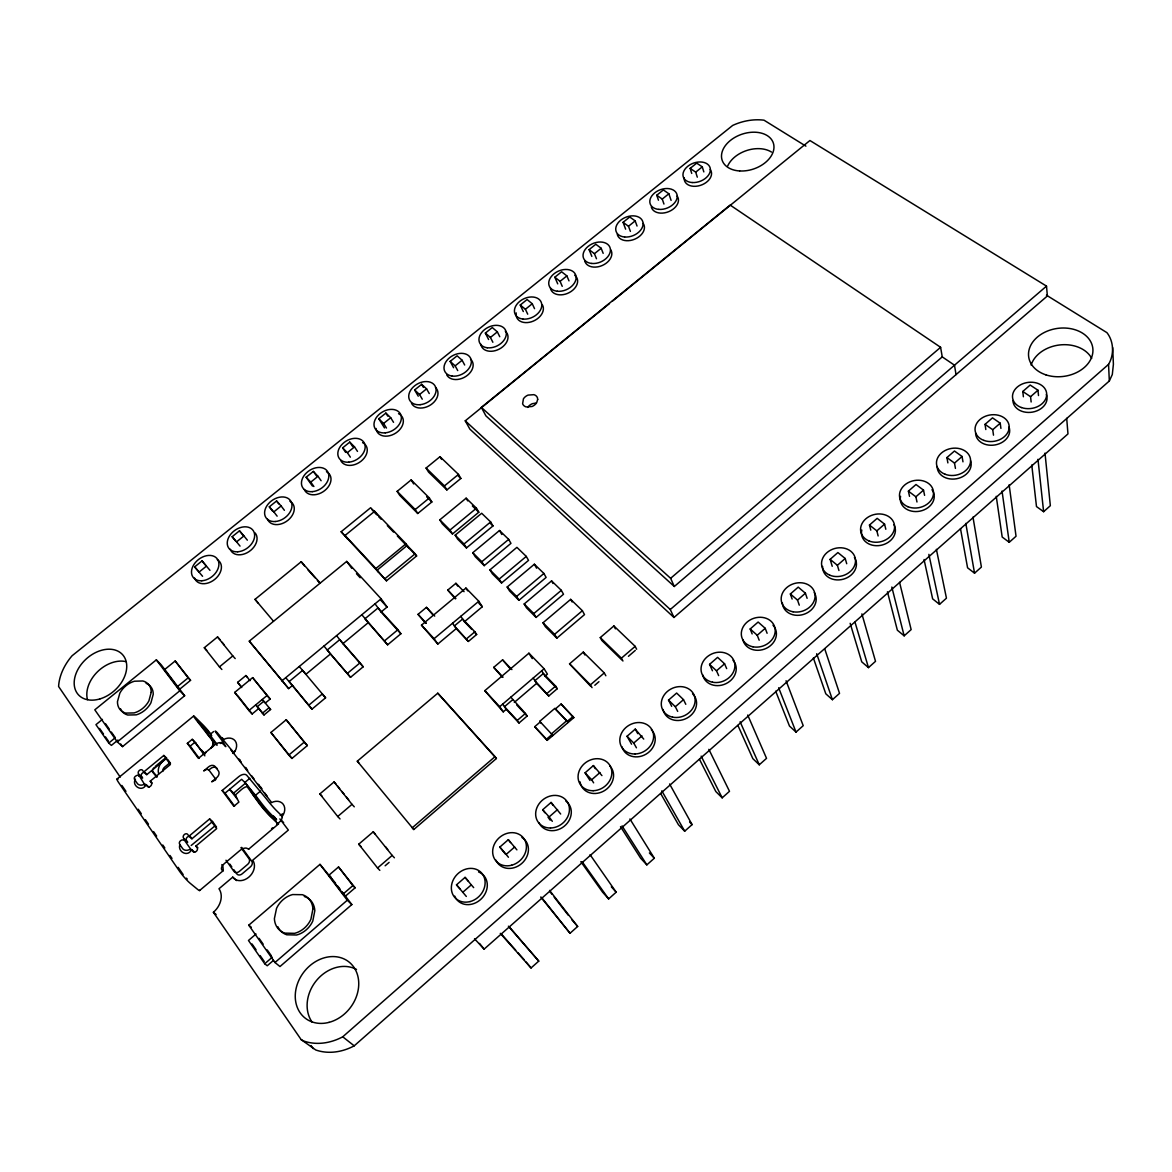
<?xml version="1.0" encoding="UTF-8"?>
<svg xmlns="http://www.w3.org/2000/svg" width="1172" height="1172" viewBox="0 0 1172 1172"><rect width="100%" height="100%" fill="white"/><g stroke="black" fill="none" stroke-linecap="round" stroke-linejoin="round"><path stroke-width="1.5" d="M1046.42 295.168L1106.939 332.658C1113.913 341.55 1114.25 354.735 1108.551 364.375L342.737 1036.81A56.285 46.265 -52.7 0 1 303.841 1041.073L301.175 1039.652L213.392 912.27A18.225 14.137 -49.1 0 0 218.988 888.757L232.73 877.139A13.156 10.299 -47.5 0 0 248.816 877.154A13.156 10.299 -47.5 0 0 252.713 860.219L288.356 830.069L279.874 818.891M179.946 844.499C177.162 851.458 187.769 857.772 191.637 849.627L194.611 852.191M301.175 1039.652L315.781 1049.995A55.523 45.869 -53.2 0 0 354.208 1045.834L1109.327 380.988L1112.301 374.542L1113.4 364.287L1112.682 347.571M135.469 779.131C131.161 785.489 142.295 792.961 146.075 784.595L149.093 787.247M500.283 933.337L531.048 967.969L538.754 961.113L509.41 927.037M540.732 897.019L570.032 933.264L577.664 926.466L549.565 890.383M580.829 861.654L602.569 892.141L608.634 898.909L616.179 892.185L590.058 854.666M620.515 826.656L640.688 858.27L646.841 864.877L654.328 858.226L629.921 818.979M660.686 793.561L678.442 824.736L684.697 831.197L692.095 824.605L669.593 783.98M699.494 759.324L715.814 791.525L722.172 797.839L729.497 791.305L708.855 749.348M737.906 725.424L752.834 758.636L759.266 764.803L766.532 758.343L747.721 715.052M775.688 691.216L789.489 726.054L796.022 732.09L803.216 725.688L786.06 680.756M813.368 657.961L825.791 693.795L832.413 699.699L839.533 693.355L824.736 648.863M850.154 623.299L861.742 661.843L868.467 667.615L875.513 661.33L861.889 613.879M887.438 591.801L897.356 630.199L904.154 635.839L911.142 629.613L899.569 582.337M924.049 559.513L932.634 598.848L939.519 604.356L946.449 598.189L936.399 549.36M960.498 528.66L967.574 567.805L974.547 573.181L981.404 567.072L972.98 517.101M996.244 496.327L1002.192 537.04L1009.239 542.299L1016.036 536.249L1009.136 484.754M1031.77 464.991L1036.487 506.568L1043.622 511.695L1050.346 505.703L1044.999 453.11M474.557 938.816L484.124 949.13L1067.97 433.918L1066.696 418.331M466.324 896.448L456.494 884.845L465.064 877.374L468.478 881.3M505.528 854.227L499.829 847.078L508.311 839.694L516.896 849.861M544.819 812.709L542.695 809.735L551.074 802.439L560.67 814.013M590.014 780.479L585.092 772.802L593.384 765.58L601.925 775.6M631.576 744.205L627.035 736.265L635.239 729.116L643.736 739.078M671.688 706.335L668.523 700.109L676.64 693.048L683.496 699.64L685.796 704.313M712.459 670.765L709.573 664.348L717.601 657.36L724.574 663.792L726.669 668.611M752.146 633.92L750.183 628.968L758.123 622.054L765.213 628.309L767.103 633.276M792.126 599.053L790.368 593.97L798.22 587.128L805.413 593.222L807.112 598.321M832.223 566.296L830.128 559.337L837.892 552.554L845.202 558.502L846.711 563.732M870.781 530.14L869.463 525.056L877.154 518.346L884.567 524.133L885.812 529.246M909.531 496.342L908.388 491.141L916.006 484.505L923.521 490.13L924.591 495.36M947.884 462.896L946.917 457.578L954.462 451.015L962.066 456.494L962.974 461.841M985.813 429.538L985.051 424.352L992.508 417.862L1000.214 423.195L1000.917 428.395M1023.39 396.766L1022.79 391.477L1030.173 385.046L1037.967 390.232L1038.509 395.55M462.691 892.361L471.291 884.86L465.064 877.374M508.428 857.259L506.158 854.417L514.655 847.004M552.32 821.323L549.155 816.899L557.564 809.559M593.633 782.837L591.684 779.776L599.991 772.524M636.44 747.809L633.744 743.063L641.978 735.884M677.694 711.389L675.35 706.745L683.496 699.64M718.656 675.614L716.517 670.809L724.574 663.792M759.178 640.205L757.244 635.268L765.213 628.309M799.275 605.177L797.531 600.093L805.413 593.222M838.947 570.515L837.394 565.3L845.202 558.502M878.136 535.956L876.846 530.872L884.567 524.133M916.987 501.997L915.874 496.796L923.521 490.13M955.444 468.404L954.506 463.087L962.066 456.494M993.504 435.164L992.728 429.714L1000.214 423.195M1031.14 401.981L1030.569 396.693L1037.967 390.232M342.136 891.833L351.834 904.579L279.976 966.548L274.981 962.505L248.772 925.177L319.985 864.365L335.558 883.205M540.922 723.124L539.75 721.322L554.883 708.313L566.765 720.677L551.543 733.804L552.715 735.606M573.123 716.488L567.189 721.366L555.308 709.001L561.08 704.035L573.826 717.63L547.207 740.352L546.474 739.224L551.983 734.478L539.75 721.322M495.038 756.643L412.251 827.784L413.789 829.527L496.401 758.518L495.038 756.643L437.771 693.194L357.299 761.185L413.789 829.527M1046.508 286.115L1047.372 295.974L673.973 617.483L670.281 609.513L1046.508 286.115L809.925 140.523L612.223 301.307M547.207 740.352L534.71 726.713L540.189 721.996M343.147 893.972L352.875 885.607L355.116 887.805L345.418 896.155L343.147 893.972L328.878 875.235L338.532 866.972L355.116 887.805M256.023 934.011L248.479 940.471L264.711 963.75L272.329 957.187M375.465 834.23L373.223 831.812L358.749 844.192L377.56 867.998L392.18 855.428L394.407 857.801M592.036 687.642L590.424 684.844L604.269 672.933L583.275 652.115L569.548 663.85L590.82 686.411M622.947 661.037L621.424 658.166L635.165 646.358L613.879 625.936L600.269 637.583L601.837 640.469L621.702 659.821M273.559 960.308L267.231 965.757L264.711 963.75M385.134 865.786L389.104 862.372M594.805 685.268L598.936 681.694M628.426 656.32L635.268 650.416M274.981 962.505L347.293 900.228L351.834 904.579M547.104 693.355L555.601 686.074L543.369 673.504L534.915 680.712L548.76 695.992L557.227 688.74L555.601 686.074M525.422 713.44L527.151 716.033L519.02 723.007L517.277 720.428L525.422 713.44L510.831 697.179M674.31 586.498L942.244 356.874L940.603 347.308L730.141 205.071L481.355 407.387L485.911 415.87L674.31 586.498L670.618 578.309L481.355 407.387M503.242 711.858L499.697 706.672L544.116 668.758L528.924 653.2L484.812 690.689L503.242 711.858L506.245 709.309L502.715 704.094M512.574 699.801L504.487 706.701L517.277 720.428M514.318 702.409L536.6 683.379L533.231 678.046M557.227 688.74L545.009 676.185L547.412 674.134L544.116 668.758M670.618 578.309L940.603 347.308M556.832 638.154L554.59 634.316L582.381 610.7L570.661 599.361L543.017 622.772L545.288 626.624L556.832 638.154L584.506 614.611L582.381 610.7M502.451 677.343L493.734 667.351L502.583 659.865L511.9 669.593M336.335 784.464L334.035 781.958L319.868 793.927L337.712 816.503L352.01 804.358L354.281 806.819M276.607 824.502L279.229 822.29A6.475 3.677 -37.4 0 0 281.514 815.566L276.651 810.79A11.544 0.791 49.9 0 1 266.073 798.498L246.618 775.146A6.505 3.853 -36.7 0 0 238.854 776.582L222.167 790.499L233.843 806.307L238.898 802.073L235.308 795.041L241.535 789.489A6.549 1.934 -41.2 0 1 247.424 787.071L259.217 803.596A11.735 0.864 49.9 0 0 269.985 816.078L276.739 822.612A11.647 0.85 49.9 0 0 278.54 823.755L277.295 822.993M248.669 849.173L278.423 823.975M536.087 617.439L533.802 613.586L561.315 590.322L551.572 580.887L524.177 603.99L526.492 607.858L536.087 617.439L563.498 594.248L561.315 590.322M468.39 641.45L476.652 634.492L474.865 631.796L462.632 619.021L454.399 625.921L468.39 641.45L456.216 628.617L452.582 623.211M518.932 600.313L546.123 577.43L543.911 573.474L534.359 564.23L507.183 587.025L509.527 590.922L518.932 600.313L516.603 596.431L507.183 587.025M199.592 890.544L223.163 870.708M274.38 816.811L276.577 819.726L271.684 814.965A11.544 0.835 49.9 0 1 261.092 802.688L255.511 795.305L260.477 791.144M191.637 849.627L192.867 851.414A2.798 2.154 -47.2 0 0 196.251 851.385A2.798 2.154 -47.2 0 0 197.145 847.825L195.9 846.052L216.644 828.648L209.627 818.92L188.97 836.207L187.74 834.464A2.784 2.124 -46.7 0 0 184.385 834.493A2.784 2.124 -46.7 0 0 183.491 838.009L187.696 842.331L186.48 840.588A2.769 2.11 -46.8 0 1 187.359 837.072A2.769 2.11 -46.8 0 1 190.699 837.042L191.93 838.786L212.528 821.543L216.527 827.095M471.759 629.393L464.434 621.731L482.293 606.744L478.806 601.251L465.914 588.066L421.481 625.145L437.83 644.043L456.216 628.617M516.603 596.431L543.911 573.474M466.588 638.769L474.865 631.796M249.826 778.311L244.86 782.457L255.511 795.305M236.993 798.703L229.668 789.298L233.638 793.092L245.549 783.13L257.313 798.718L253.43 794.924M184.722 839.767L181.777 840.016A4.424 3.238 -5.3 0 0 179.785 844.455L182.729 848.704A4.439 3.252 -5.2 0 0 188.677 849.905L190.655 849.099L183.755 839.225M288.781 755.076L304.222 742.154L307.342 745.568L291.96 758.445L288.781 755.076L270.922 732.485L286.202 719.755L307.342 745.568M501.557 582.967L499.199 579.071L526.272 556.407L516.911 547.353L489.955 569.856L492.343 573.782L501.557 582.967L528.528 560.377L526.272 556.407M437.83 644.043L434.094 638.696L478.806 601.251M214.71 826.099L191.183 845.481M308.661 705.31L322.3 693.956L325.582 697.809L312.001 709.133L308.661 705.31L289.118 681.577L302.596 670.413L325.582 697.809M425.788 623.343L418.023 614.362L426.462 607.345L434.724 616.106M347.366 673.402L360.024 662.854L339.763 639.648L327.237 650.02L350.545 677.328L363.159 666.809L360.024 662.854M455.366 598.833L447.763 590.073L455.908 583.304L464.068 591.684M484.212 565.651L481.809 561.725L508.663 539.369L499.506 530.506L472.77 552.715L475.187 556.641L484.212 565.651L510.963 543.354L508.663 539.369M387.639 644.805L400.883 633.759L397.923 629.701L378.058 607.946L364.888 618.845L387.639 644.805L361.811 614.758M222.167 790.499L225.009 793.195L241.637 779.307L245.549 783.13M215.209 780.347A4.336 2.578 -36 0 0 211.722 781.841L216.717 777.681A5.406 4.117 -44.2 0 0 218.402 770.912L215.252 766.678A5.406 4.102 -44.1 0 0 208.66 766.81L203.694 770.942A4.322 2.593 -35.8 0 1 208.909 770.004L210.564 768.627A5.391 4.102 -44.1 0 1 217.142 768.495M384.621 640.776L397.923 629.701M270.205 699.025L252.625 677.636L234.664 692.432L248.918 710.525L267.026 695.538L270.205 699.025L265.399 702.995L262.206 699.523M248.918 710.525L252.156 713.968L258.851 708.43L264.022 714.949L270.6 709.5L263.803 701.266L257.239 706.701L264.022 714.949M220.336 743.502L222.768 741.495L217.509 734.58A11.163 0.733 49.7 0 1 217.289 732.705L232.51 751.164A6.241 3.78 -36.5 0 1 233.169 753.493M400.883 633.759L381.061 612.033L387.082 607.052L381.105 598.804L346.692 561.403L249.284 641.157L288.664 688.609L292.487 685.43L312.001 709.133M350.545 677.328L330.445 653.976L305.921 674.296L299.256 666.487M336.569 635.634L342.913 643.648L367.949 622.903M466.456 547.939L464.024 543.998L490.643 521.936L481.677 513.263L455.175 535.179L457.637 539.12L466.456 547.939L492.973 525.935L490.643 521.936M262.411 713.221L269.003 707.756L270.6 709.5M155.187 766.473L164.651 758.665M146.749 774.663L166.761 758.152L163.831 755.442L143.746 771.982L142.603 770.356A2.681 1.978 -44.9 0 0 139.395 770.414A2.681 1.978 -44.9 0 0 138.472 773.754L142.632 778.047L141.49 776.421A2.666 1.978 -44.9 0 1 142.398 773.095A2.666 1.978 -44.9 0 1 145.606 773.037L146.749 774.663L143.746 771.982M384.973 578.675L415.152 553.77L407.153 545.478L377.091 570.222L386.482 580.814L416.617 555.953L415.152 553.77M187.33 743.37L192.237 739.327L195.094 742.096L190.201 746.125L187.33 743.37L198.42 758.387L214.872 744.762A6.402 3.897 -36.2 0 1 222.577 743.458L225.815 746.681L222.768 741.495M452.465 533.978L450.004 530.022L476.447 508.194L466.119 498.188L439.808 519.841L442.298 523.811L452.465 533.978L478.806 512.208L476.447 508.194M169.911 762.796L164.593 767.191A4.161 3.106 -44.5 0 0 162.805 771.44M146.075 784.595L147.233 786.251A2.696 2.007 -45.2 0 0 150.47 786.192A2.696 2.007 -45.2 0 0 151.378 782.823L150.221 781.182L170.38 764.525L163.831 755.442M210.814 733.848L213.612 731.548M281.851 680.888L381.105 598.804M117.112 778.941L193.702 715.96M241.725 687.554L237.608 682.368L245.9 675.541L247.512 677.299M378.615 572.361L375.89 568.537L406.01 543.764L374.644 511.314L345.022 535.472L347.776 539.325M138.692 776.142L139.629 775.381M219.955 639.59L217.538 636.938L204.309 647.72L219.442 666.868L232.803 655.924L235.206 658.576M122.533 746.623L184.649 695.743L161.238 664.846L156.33 659.865L94.8 709.822L117.303 741.92L122.533 746.623L120.687 744M417.759 513.497L415.225 509.542L429.362 497.954L411.152 479.919L397.147 491.346L399.711 495.317L417.759 513.497L431.853 501.953L429.362 497.954M446.884 489.925L444.452 485.897L458.486 474.396L439.998 456.699L426.095 468.038L428.556 472.082L446.884 489.925L460.86 478.454L458.486 474.396M177.265 686.748L188.135 677.856L190.553 680.331L179.697 689.209L177.265 686.748L164.402 669.754L175.185 660.979L190.553 680.331M102.447 719.374L95.958 724.662L108.762 743.063L115.31 737.701L111.355 732.061M117.918 740.059L111.399 745.392L108.762 743.063M117.303 741.92L179.77 690.821L184.649 695.743M673.973 617.483L469.884 429.142L465.255 420.821L609.396 303.592M258.397 603.346L255.027 599.346L301.219 561.725L320.146 582.967M386.482 580.814L341.155 531.736L370.645 507.71L375.802 513.043M198.962 572.156L206.404 566.164L202.038 560.919L194.625 566.882L202.566 576.287M243.937 535.941L239.484 530.813L232.144 536.717L236.583 541.86L243.937 535.941L247.351 540.175M281.134 505.982L276.577 500.971L269.311 506.831L273.838 511.856L281.134 505.982L284.4 510.318M317.993 476.301L313.349 471.408L306.141 477.209L310.77 482.117L317.993 476.301L321.113 480.725M354.53 446.884L349.769 442.108L342.634 447.865L347.366 452.656L354.53 446.884L357.489 451.396M378.79 418.77L383.61 423.458L390.716 417.745L385.881 413.086L378.79 418.77L384.519 427.941M422.257 399.183L419.547 394.525L426.579 388.855L421.656 384.313L414.639 389.954L418.258 396.18M457.725 370.601L455.161 365.854L462.12 360.244L457.109 355.805L450.151 361.386L453.593 367.715M492.87 342.268L490.438 337.433L497.353 331.866L492.255 327.545L485.355 333.082L488.607 339.514M527.708 314.169L525.422 309.276L532.264 303.753L527.078 299.534L520.251 305.028L523.313 311.562M562.238 286.334L560.084 281.353L566.867 275.889L561.593 271.772L554.825 277.222L557.726 283.858M596.475 258.748L594.438 253.694L601.163 248.274L595.816 244.259L589.106 249.651L591.831 256.39M630.404 231.397L628.5 226.269L635.165 220.893L629.73 216.981L623.079 222.328L625.628 229.17M663.953 204.045L662.253 199.079L668.86 193.761L663.352 189.937L656.76 195.241L658.459 200.207M697.296 177.177L695.714 172.138L702.277 166.849L696.681 163.142L690.147 168.387L691.729 173.427M145.108 784.024L143.16 784.771A4.307 3.018 -5.3 0 1 137.417 783.599L134.663 779.644A4.307 3.003 -5.3 0 1 136.714 775.542L138.648 774.809L145.152 785.372M536.307 402.992L532.366 403.695A7.779 5.787 -26.6 0 0 527.737 407.417M805.897 146.148L764.012 120.189C753.406 118.855 742.359 120.936 732.676 125.433L72.063 655.778A47.686 33.9 -42.3 0 0 58.6 686.499L120.218 777.095M690.147 168.387L695.714 172.138M1022.79 391.477L1030.569 396.693M942.244 356.874L954.491 365.195L956.03 374.615M656.76 195.241L662.253 199.079M985.051 424.352L992.728 429.714M623.079 222.328L628.5 226.269M946.917 457.578L954.506 463.087M589.106 249.651L594.438 253.694M908.388 491.141L915.874 496.796M554.825 277.222L560.084 281.353M869.463 525.056L876.846 530.872M342.737 1036.81L354.208 1045.834M213.392 912.27L216.146 914.497M520.251 305.028L525.422 309.276M830.128 559.337L837.394 565.3M248.772 925.177L251.291 927.257M485.355 333.082L490.438 337.433M790.368 593.97L797.531 600.093M232.73 877.139L236.744 880.597M195.9 846.052L197.878 847.766M188.97 836.207L191.93 838.786M150.221 781.182L152.214 782.955M450.151 361.386L455.161 365.854M750.183 628.968L757.244 635.268M209.627 818.92L212.528 821.543M186.333 878.15L187.227 878.971M465.255 420.821L670.281 609.513M414.639 389.954L419.547 394.525M709.573 664.348L716.517 670.809M211.722 735.591L197.629 720.634L212.176 739.576A6.343 6.168 -31.8 0 1 212.586 746.857M458.223 475.935L460.86 478.454M328.878 875.235L331.163 877.447M472.36 505.967L478.806 512.208M490.423 523.459L492.973 525.935M250.911 791.261A6.534 1.948 -41.3 0 1 251.438 791.598C248.405 789.518 278.394 828.414 273.603 816.02M668.523 700.109L675.35 706.745M426.095 468.038L444.452 485.897M600.269 637.583L621.424 658.166M281.134 820.122L283.639 822.568M426.652 496.796L431.853 501.953M206.477 732.69L217.054 745.363M259.378 785.533L258.06 784.214L261.869 788.8L260.213 786.617M246.589 768.729L245.256 767.396L247.702 770.605M439.808 519.841L450.004 530.022M455.175 535.179L464.024 543.998M472.77 552.715L481.809 561.725M489.955 569.856L499.199 579.071M524.177 603.99L533.802 613.586M543.017 622.772L554.59 634.316M232.51 751.164L230.723 749.377L270.527 801.121A6.417 3.692 -37.2 0 1 271.098 802.131M240.275 760.438L238.941 759.104L241.359 762.283M569.548 663.85L590.424 684.844M397.147 491.346L415.225 509.542M627.035 736.265L633.744 743.063M478.791 603.155L482.293 606.744M689.59 822.026L692.095 824.605M377.56 867.998L379.831 870.357M573.826 717.63L561.08 704.035M372.139 509.908L376.256 514.186M378.541 516.544L381.047 519.137M387.317 525.627L393.572 532.103M397.337 536L416.617 555.953M447.763 590.073L455.893 598.496M536.6 683.379L548.76 695.992M358.749 844.192L361.049 846.58M510.128 668.611L502.583 659.865M474.206 631.942L476.652 634.492M337.712 816.503L340.026 818.935M319.868 793.927L322.212 796.403M493.734 667.351L503.022 677.138M585.092 772.802L591.684 779.776M433.039 615.051L426.462 607.345M516.647 704.885L527.151 716.033M534.71 726.713L546.474 739.224M234.664 692.432L236.832 694.747M270.922 732.485L291.96 758.445M649.391 852.952L654.328 858.226M345.022 535.472L375.89 568.537M341.155 531.736L346.238 537.172M418.023 614.362L426.256 623.182M506.245 709.309L519.02 723.007M484.812 690.689L499.697 706.672M421.481 625.145L434.094 638.696M255.628 704.973L258.851 708.43M219.442 666.868L221.874 669.49M237.608 682.368L241.285 686.704M204.309 647.72L206.755 650.357M356.464 573.738L360.141 577.737M380.959 600.386L387.082 607.052M496.401 758.518L437.771 693.194M542.695 809.735L549.155 816.899M611.33 886.794L616.179 892.185M307.943 569.826L315.034 577.781M317.392 580.433L319.751 583.07M501.411 934.099L515.68 950.184M518.068 952.865L524.001 959.56M456.494 884.845L459.951 888.742M249.284 641.157L288.664 688.609M285.704 677.694L292.487 685.43M357.299 761.185L358.896 763.001M342.913 643.648L363.159 666.809M157.033 776.435L154.763 773.842A11.222 1.231 49.5 0 0 151.921 770.722M156.901 777.3L152.536 771.967A6.329 3.868 -34.5 0 1 153.854 767.792M508.399 926.188L538.754 961.113M194.625 566.882L198.229 571.028M471.291 884.86L473.678 887.614M571.687 919.595L577.664 926.466M499.829 847.078L506.158 854.417M202.038 560.919L209.964 570.325M255.027 599.346L273.457 621.189M526.169 962.08L531.048 967.969M196.017 743.312L195.548 742.74L204.851 755.852M236.583 541.86L240.026 546.093M232.144 536.717L235.587 540.951M323.985 646.036L330.445 653.976M479.524 943.445L484.124 949.13M239.484 530.813L242.897 535.062M252.625 677.636L267.026 695.538M286.202 719.755L304.222 742.154M222.138 642.3L224.321 645.01M337.448 785.855L339.69 788.653M341.946 791.437L344.187 794.235M346.429 797.033L348.67 799.831M217.538 636.938L232.803 655.924M334.035 781.958L352.01 804.358M385.5 846.711L387.727 849.48M373.223 831.812L392.18 855.428M245.9 675.541L250.046 680.698M541.552 897.459L570.032 933.264M237.931 695.904L252.156 713.968M549.756 891.438L551.953 894.251M554.136 897.063L568.391 915.361M508.311 839.694L510.553 842.58M301.219 561.725L304.398 565.842M338.532 866.972L352.875 885.607M175.185 660.979L188.135 677.856M273.838 511.856L277.134 516.163M269.311 506.831L272.607 511.153M337.741 886.091L339.939 888.962M319.985 864.365L347.293 900.228M251.628 775.776L254.09 779.014M264.55 792.741L267.055 796.052M156.33 659.865L179.77 690.821M274.014 818.657L276.196 821.557M276.577 500.971L278.76 503.872M216.864 744.117L212.674 738.58A11.178 0.776 49.7 0 1 211.194 735.459M201.804 750.314L204.822 754.387M233.638 793.092L235.762 795.934M192.237 739.327L202.771 752.131A2.124 2.066 -32.4 0 0 205.73 752.351M208.909 770.004L215.941 779.512M190.201 746.125L199.269 758.387M225.009 793.195L234.547 806.102M375.04 603.814L381.061 612.033M346.692 561.403L351.776 568.347M183.125 874.517L178.144 867.339M241.681 847.356L251.746 861.2A4.366 3.428 -47.3 0 1 250.456 866.811L242.135 873.858A4.38 3.428 -47.6 0 1 236.773 873.858L233.785 869.668M240.934 847.634L248.991 858.71A4.38 3.428 -47.2 0 1 247.688 864.335L239.337 871.411A4.395 3.443 -47.6 0 1 233.975 871.411L225.991 860.233M167.699 759.456L170.511 763.338M547.998 817.148L550.122 820.122M229.8 864.086L231.792 866.884M582.118 861.669L608.634 898.909M310.77 482.117L313.906 486.527M306.141 477.209L312.426 486.028M313.349 471.408L316.469 475.832M259.085 938.347L263.158 944.149M267.231 949.95L271.318 955.737M551.074 802.439L553.169 805.428M105.421 723.607L109.377 729.248M252.024 943.973L256.082 949.774M260.14 955.59L264.183 961.406M99.576 728.427L103.517 734.082M105.48 736.91L108.439 741.158M311.063 1045.571L313.144 1048.588M121.859 785.416L125.946 791.364M138.223 809.237L141.299 813.72M145.387 819.668L148.463 824.136M153.576 831.593L156.652 836.061M162.791 844.997L164.842 847.971M169.955 855.428L172.006 858.402M374.644 511.314L377.296 515.24M342.634 447.865L345.637 452.363M406.01 543.764L408.603 547.661M347.366 452.656L350.355 457.153M460.83 616.296L464.434 621.731M349.769 442.108L352.743 446.62M455.908 583.304L457.681 586.059M465.914 588.066L467.687 590.82M210.74 733.95L207.737 730.112A11.149 0.776 49.6 0 0 202.653 724.56L195.739 717.674A11.237 0.791 49.6 0 0 195.768 719.403L211.546 739.503A6.358 6.182 -31.8 0 1 210.638 748.293M622.068 825.908L646.841 864.877M411.152 479.919L413.672 483.933M593.384 765.58L595.317 768.671M566.765 720.677L567.893 722.509M383.61 423.458L386.467 428.044M541.698 670.823L545.009 676.185M528.924 653.2L532.264 658.605M390.716 417.745L393.543 422.33M385.881 413.086L387.756 416.148M439.998 456.699L441.61 459.409M466.119 498.188L467.701 500.883M499.506 530.506L501.821 534.505M421.656 384.313L423.444 387.434M426.579 388.855L429.26 393.543M583.275 652.115L584.887 654.972M661.814 790.836L684.697 831.197M534.359 564.23L536.6 568.2M604.269 672.933L605.851 675.761M635.239 729.116L637.773 733.657M551.572 580.887L553.038 583.524M570.661 599.361L572.097 601.968M462.12 360.244L464.669 365.005M613.879 625.936L615.403 628.851M635.165 646.358L636.645 649.244M701.164 756.13L722.172 797.839M497.353 331.866L499.755 336.716M532.264 303.753L534.535 308.675M740.103 721.776L759.266 764.803M566.867 275.889L569.006 280.884M601.163 248.274L603.17 253.342M778.662 687.774L796.022 732.09M635.165 220.893L637.041 226.05M816.694 653.742L832.413 699.699M668.86 193.761L671.102 200.397M702.277 166.849L703.83 171.903M855.003 622.156L868.467 667.615M891.819 587.04L904.154 635.839M928.869 554.356L939.519 604.356M965.801 523.415L974.547 573.181M1002.031 491.024L1009.239 542.299M1037.967 459.307L1043.622 511.695M1108.551 364.375L1109.327 380.988M190.655 849.099L190.67 850.433M223.427 739.561A11.574 8.79 -43.1 0 1 235.162 740.865A11.574 8.79 -43.1 0 1 233.726 753.113M271.333 802.717A11.559 9.068 -44.9 0 1 283.185 804.212A11.559 9.068 -44.9 0 1 281.983 816.708M158.616 773.652A13.258 9.903 -44.4 0 1 164.183 759.559M280.211 815.492A11.412 9.01 -45.2 0 1 282.642 813.851M232.495 752.732A11.427 8.746 -43.4 0 1 234.927 751.091M312.06 1022.072A35.131 29.022 -53.2 0 1 316.777 980.144A35.131 29.022 -53.2 0 1 356.522 969.449M87.461 699.596A29.476 21.125 -42.5 0 1 97.569 671.702A29.476 21.125 -42.5 0 1 126.254 661.682M727.666 166.028A26.707 18.298 -18.6 0 1 771.528 152.082M1031.126 365.093A31.952 24.041 -7.7 0 1 1059.869 344.934A31.952 24.041 -7.7 0 1 1091.703 358.368M266.864 811.932A14.928 1.099 49.9 0 1 261.986 806.277M248.742 848.909A11.691 1.128 49.9 0 1 247.644 848.631L246.472 848.147A6.622 3.721 -36.5 0 0 239.908 850.491L224.365 863.588A6.651 3.721 -36.1 0 0 221.493 869.243L222.065 870.225A11.735 1.348 49.9 0 0 223.281 870.43L222.958 866.87A11.603 1.319 49.9 0 0 221.86 864.599M272.666 827.828A4.307 3.384 -45.4 0 1 271.552 828.545M198.581 722.216A14.357 1.011 49.6 0 1 198.551 721.41M117.976 779.277A11.339 1.45 49.4 0 0 118.782 782.764L179.199 870.796A11.852 1.597 49.8 0 0 190.201 883.307L197.614 889.387A11.764 1.568 49.9 0 0 199.841 890.207M222.255 737.686A6.197 3.794 -36.3 0 1 222.929 740.03M205.818 752.717A2.11 2.051 -32.4 0 1 203.445 752.146M146.104 683.335A19.675 14.269 -42.6 0 1 153.239 694.249L150.939 702.804A18.649 13.537 -42.6 0 1 136.201 714.847L127.748 715.023A19.675 14.269 -42.6 0 1 120.452 708.708M304.281 896.448A22.224 17.902 -49.2 0 1 314.829 910.673L312.792 921.046A21.067 16.965 -49.2 0 1 296.56 935.007L286.759 934.787A22.224 17.902 -49.1 0 1 277.823 926.686M710.188 169.427A14.137 9.669 -20 0 1 700.358 185.396A14.137 9.669 -20 0 1 684.214 177.704M677.167 196.061A14.167 9.786 -21 0 1 668.875 211.59A14.167 9.786 -21 0 1 651.295 206.902M643.208 223.442A14.196 9.889 -22.1 0 1 634.697 239.191A14.196 9.889 -22.1 0 1 617.263 234.312M610.685 249.68A14.24 9.991 -23.1 0 1 601.968 265.619A14.24 9.991 -23.1 0 1 584.652 260.55M574.705 275.215A14.284 10.094 -24.3 0 1 569.284 292.575A14.284 10.094 -24.3 0 1 550.43 288.107M542.343 304.779A14.328 10.196 -25.5 0 1 531.458 321.787A14.328 10.196 -25.5 0 1 516.207 312.895M505.293 331.163A14.386 10.284 -26.8 0 1 499.375 349.036A14.386 10.284 -26.8 0 1 480.798 344.187M470.543 359.189A14.445 10.387 -28.1 0 1 465.987 376.358A14.445 10.387 -28.1 0 1 446.722 374.864M435.471 387.449A14.518 10.475 -29.5 0 1 430.666 404.882A14.518 10.475 -29.5 0 1 411.504 403.241M398.539 413.687A14.606 10.548 -30.9 0 1 395.872 432.995A14.606 10.548 -30.9 0 1 376.08 428.483M362.602 442.635A14.694 10.636 -32.3 0 1 361.181 461.123A14.694 10.636 -32.3 0 1 340.656 460.303M326.475 471.73A14.796 10.709 -33.7 0 1 324.761 490.541A14.796 10.709 -33.7 0 1 304.339 489.574M289.88 501.22A14.899 10.768 -35.2 0 1 287.873 520.339A14.899 10.768 -35.2 0 1 267.538 519.211M255.042 532.864A15.016 10.826 -36.7 0 1 248.904 551.69A15.016 10.826 -36.7 0 1 230.254 549.258M217.289 559.689A15.148 10.885 -38 0 1 214.681 579.451A15.148 10.885 -38 0 1 194.537 578.016M1046.332 394.437A17.14 13.112 -8.4 0 1 1032.678 412.075A17.14 13.112 -8.4 0 1 1012.945 400.531M1009.019 427.062A17.126 13.317 -9.3 0 1 995.131 444.921A17.126 13.317 -9.3 0 1 975.617 433.054M970.562 460.684A17.126 13.537 -10.5 0 1 956.455 478.777A17.126 13.537 -10.5 0 1 937.161 466.559M931.989 489.72A17.126 13.742 -11.7 0 1 920.079 511.124A17.126 13.742 -11.7 0 1 900.565 496.298M893.914 524.617A17.126 13.947 -13.3 0 1 880.318 545.42A17.126 13.947 -13.3 0 1 861.801 530.052M854.417 557.506A17.14 14.167 -15.2 0 1 843.386 579.173A17.14 14.167 -15.2 0 1 822.583 566.384M814.247 592.607A17.155 14.372 -17.4 0 1 803.611 614.392A17.155 14.372 -17.4 0 1 782.339 602.701M773.007 625.218A17.199 14.562 -20 0 1 766.429 648.277A17.199 14.562 -20 0 1 742.931 639.868M732.969 660.202A17.258 14.753 -23 0 1 726.054 683.628A17.258 14.753 -23 0 1 702.731 674.911M692.549 693.751A17.316 14.928 -26.3 0 1 686.88 718.172A17.316 14.928 -26.3 0 1 663.074 709.485M651.339 729.731A17.419 15.075 -30 0 1 645.977 754.197A17.419 15.075 -30 0 1 621.995 746.842M609.85 765.961A17.551 15.221 -33.9 0 1 603.463 791.217A17.551 15.221 -33.9 0 1 580.052 781.871M565.739 800.945A17.697 15.339 -37.9 0 1 564.186 826.289A17.697 15.339 -37.9 0 1 538.9 822.641M521.921 837.438A17.888 15.426 -41.8 0 1 521.687 863.53A17.888 15.426 -41.8 0 1 495.932 860.131M478.542 871.939A18.093 15.485 -45.1 0 1 481.502 898.66A18.093 15.485 -45.1 0 1 454.707 896.097M312.924 908.945L310.888 919.331A21.111 16.994 -49.1 0 1 294.612 933.337L284.781 933.117A22.268 17.917 -49.1 0 1 274.395 918.643L276.548 908.344A21.096 16.965 -49.1 0 1 292.663 894.558L302.376 894.705A22.283 17.917 -49.1 0 1 312.924 908.959M151.232 692.271L148.917 700.856A18.679 13.537 -42.6 0 1 134.15 712.913L125.682 713.103A19.704 14.284 -42.6 0 1 117.464 701.632L119.852 693.106A18.679 13.522 -42.6 0 1 134.487 681.21L142.867 680.976A19.719 14.284 -42.6 0 1 151.232 692.271M537.699 399.418L536.659 402.743A7.823 5.801 -26.6 0 1 531.985 406.508L526.155 406.918A8.292 6.138 -26.6 0 1 522.624 403.725L523.43 398.832A7.823 5.801 -26.6 0 1 528.089 395.096L533.89 394.671A8.292 6.138 -26.6 0 1 537.45 397.835L537.699 399.418M329.068 1022.35A35.614 29.271 -52.7 0 0 353.402 966.563A35.614 29.271 -52.7 0 0 298.523 981.081A35.614 29.271 -52.7 0 0 329.068 1022.35M99.898 698.922A29.827 21.199 -42.3 0 0 123.499 655.793A29.827 21.199 -42.3 0 0 77.997 669.315A29.827 21.199 -42.3 0 0 99.898 698.922M739.62 170.951A26.985 18.327 -18.7 0 0 773.403 143.248A26.985 18.327 -18.7 0 0 730.2 140.611A26.985 18.327 -18.7 0 0 739.62 170.951M1045.878 374.85A32.347 24.187 -8 0 0 1092.905 349.3A32.347 24.187 -8 0 0 1043.388 332.965A32.347 24.187 -8 0 0 1045.878 374.85M692.154 182.539A14.181 9.684 -20.1 0 0 710.159 167.933A14.181 9.684 -20.1 0 0 687.715 166.336A14.181 9.684 -20.1 0 0 692.154 182.539M658.854 209.392A14.196 9.786 -21 0 0 677.02 194.655A14.196 9.786 -21 0 0 654.679 192.897A14.196 9.786 -21 0 0 658.854 209.392M624.603 237.008A14.24 9.903 -22.1 0 0 642.93 222.138A14.24 9.903 -22.1 0 0 620.706 220.204A14.24 9.903 -22.1 0 0 624.603 237.008M591.787 263.466A14.269 9.991 -23.1 0 0 610.275 248.464A14.269 9.991 -23.1 0 0 588.154 246.369A14.269 9.991 -23.1 0 0 591.787 263.466M557.345 291.242A14.313 10.094 -24.3 0 0 575.994 276.109A14.313 10.094 -24.3 0 0 553.975 273.823A14.313 10.094 -24.3 0 0 557.345 291.242M522.859 319.048A14.357 10.196 -25.5 0 0 541.669 303.768A14.357 10.196 -25.5 0 0 519.782 301.321A14.357 10.196 -25.5 0 0 522.859 319.048M487.244 347.762A14.416 10.299 -26.8 0 0 506.231 332.35A14.416 10.299 -26.8 0 0 484.446 329.698A14.416 10.299 -26.8 0 0 487.244 347.762M452.128 376.065A14.489 10.387 -28.1 0 0 471.291 360.522A14.489 10.387 -28.1 0 0 449.638 357.68A14.489 10.387 -28.1 0 0 452.128 376.065M420.118 404.692A14.562 10.475 -29.5 0 0 435.252 386.291A14.562 10.475 -29.5 0 0 411.885 388.503A14.562 10.475 -29.5 0 0 420.118 404.692M385.222 432.849A14.635 10.563 -30.8 0 0 400.575 414.229A14.635 10.563 -30.8 0 0 377.252 416.338A14.635 10.563 -30.8 0 0 385.222 432.849M348.86 462.164A14.723 10.636 -32.3 0 0 364.448 443.338A14.723 10.636 -32.3 0 0 341.184 445.331A14.723 10.636 -32.3 0 0 348.86 462.164M312.309 491.654A14.826 10.709 -33.7 0 0 328.145 472.594A14.826 10.709 -33.7 0 0 304.94 474.47A14.826 10.709 -33.7 0 0 312.309 491.654M275.288 521.525A14.943 10.782 -35.2 0 0 291.359 502.231A14.943 10.782 -35.2 0 0 268.212 503.989A14.943 10.782 -35.2 0 0 275.288 521.525M237.77 551.778A15.06 10.841 -36.6 0 0 254.09 532.264A15.06 10.841 -36.6 0 0 231.001 533.89A15.06 10.841 -36.6 0 0 237.77 551.778M201.818 580.77A15.177 10.9 -38 0 0 218.402 561.036A15.177 10.9 -38 0 0 195.358 562.531A15.177 10.9 -38 0 0 201.818 580.77M1021.501 407.563A17.184 13.126 -8.5 0 0 1046.699 393.997A17.184 13.126 -8.5 0 0 1020.578 384.797A17.184 13.126 -8.5 0 0 1021.501 407.563M983.879 440.408A17.184 13.332 -9.4 0 0 1009.209 426.769A17.184 13.332 -9.4 0 0 983.293 417.232A17.184 13.332 -9.4 0 0 983.879 440.408M945.115 474.264A17.17 13.551 -10.5 0 0 970.592 460.537A17.17 13.551 -10.5 0 0 944.881 450.649A17.17 13.551 -10.5 0 0 945.115 474.264M907.934 506.729A17.17 13.756 -11.8 0 0 933.542 492.929A17.17 13.756 -11.8 0 0 908.036 482.718A17.17 13.756 -11.8 0 0 907.934 506.729M868.833 540.878A17.17 13.976 -13.4 0 0 894.588 527.004A17.17 13.976 -13.4 0 0 869.287 516.427A17.17 13.976 -13.4 0 0 868.833 540.878M829.63 575.115A17.184 14.181 -15.2 0 0 855.516 561.154A17.184 14.181 -15.2 0 0 830.435 550.225A17.184 14.181 -15.2 0 0 829.63 575.115M793.092 611.784A17.214 14.401 -17.5 0 0 814.701 592.739A17.214 14.401 -17.5 0 0 786.617 587.699A17.214 14.401 -17.5 0 0 793.092 611.784M753.01 646.812A17.243 14.591 -20 0 0 774.853 627.547A17.243 14.591 -20 0 0 746.916 622.244A17.243 14.591 -20 0 0 753.01 646.812M712.503 682.207A17.302 14.782 -23 0 0 734.58 662.751A17.302 14.782 -23 0 0 706.789 657.155A17.302 14.782 -23 0 0 712.503 682.207M672.538 717.132A17.375 14.943 -26.3 0 0 694.85 697.472A17.375 14.943 -26.3 0 0 667.22 691.583A17.375 14.943 -26.3 0 0 672.538 717.132M635.151 753.977A17.477 15.104 -30 0 0 652.086 729.951A17.477 15.104 -30 0 0 622.918 730.845A17.477 15.104 -30 0 0 635.151 753.977M593.149 790.719A17.595 15.251 -33.9 0 0 610.407 766.342A17.595 15.251 -33.9 0 0 581.297 767.059A17.595 15.251 -33.9 0 0 593.149 790.719M550.503 828.003A17.756 15.353 -37.8 0 0 568.098 803.289A17.756 15.353 -37.8 0 0 539.061 803.802A17.756 15.353 -37.8 0 0 550.503 828.003M511.637 865.229A17.946 15.456 -41.7 0 0 522.99 837.379A17.946 15.456 -41.7 0 0 493.969 845.129A17.946 15.456 -41.7 0 0 511.637 865.229M470.104 901.561A18.151 15.514 -45 0 0 481.839 873.272A18.151 15.514 -45 0 0 452.773 880.963A18.151 15.514 -45 0 0 470.104 901.561"/></g></svg>
